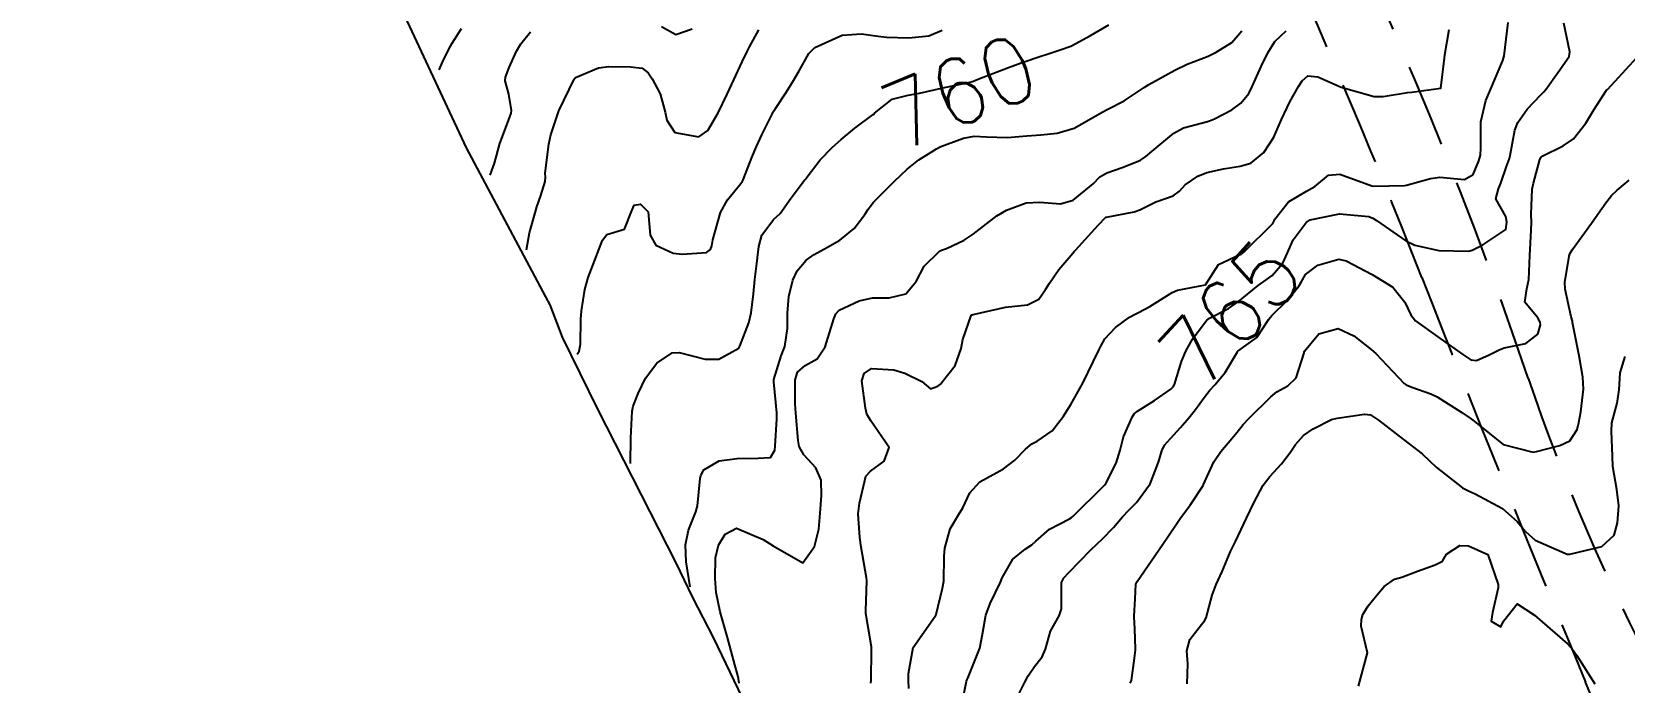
# Model space of a CAD drawing. Header units: metres. Extents: x 298520 to 308411, y 7433745 to 7450750.
# Drawn here: x 302644.4 to 302740.1, y 7440898.7 to 7440937.7 of the extents above; entities that cross this region are included whole.
import ezdxf
from ezdxf.enums import TextEntityAlignment as Align

# ---------------------------------------------------------------- set-up
doc = ezdxf.new("R2010")
doc.units = ezdxf.units.M
doc.header["$LTSCALE"] = 10
doc.linetypes.add('DASHED', pattern=[0.75, 0.5, -0.25])
for name, color, linetype in [('Area', 45, 'Continuous'), ('Cotas', 45, 'Continuous'), ('Curvas de Nivel 1m', 11, 'Continuous'), ('Curvas de Nivel 5m', 15, 'Continuous'), ('Vias Secundárias', 230, 'DASHED')]:
    doc.layers.add(name, color=color, linetype=linetype)
doc.styles.add('Style-STANDARD', font='STANDARD.shx')

msp = doc.modelspace()

# ---------------------------------------------------------------- linework, layer by layer
at = {"layer": 'Area'}
msp.add_polyline3d([(302690.281, 7440891.074, 763.461), (302685.371, 7440901.289, 762.691), (302684.109, 7440903.744, 762.881), (302683.109, 7440905.824, 763.361), (302678.395, 7440915.061, 773.001), (302676.278, 7440919.395, 768.061), (302675.533, 7440921.332, 770.751), (302675.264, 7440921.825, 780.751), (302670.496, 7440930.782, 757.921), (302666.37, 7440939.604, 763.641), (302665.641, 7440941.147, 763.231), (302663.358, 7440946.921, 757.271), (302662.693, 7440948.822, 757.801), (302662.295, 7440949.611, 758.961), (302660.285, 7440953.612, 755.331), (302659.422, 7440955.377, 757.851), (302658.488, 7440956.863, 755.241), (302653.797, 7440970.304, 751.521), (302651.742, 7440975.228, 760.161), (302649.09, 7440980.925, 758.221), (302648.243, 7440983.095, 762.611), (302645.975, 7440988.79, 758.451), (302644.037, 7440993.305, 755.891)], dxfattribs=at)
at = {"layer": 'Curvas de Nivel 1m', "flags": 128}
for points, elevation in [([(302668.863, 7440935.47), (302669.061, 7440935.928), (302669.438, 7440936.707), (302669.642, 7440937.074), (302670.201, 7440937.954)], 756), ([(302671.933, 7440929.13), (302672.182, 7440929.851), (302672.508, 7440931.037), (302673.017, 7440932.415), (302673.194, 7440932.856), (302673.213, 7440933.028), (302673.037, 7440933.995), (302672.829, 7440934.812), (302672.852, 7440935.033), (302673.059, 7440935.604), (302673.507, 7440936.587), (302673.771, 7440937.023), (302674.343, 7440937.758)], 757), ([(302674.113, 7440924.64), (302674.286, 7440925.67), (302674.666, 7440927.013), (302674.737, 7440927.232), (302674.966, 7440927.913), (302675.23, 7440928.756), (302675.24, 7440929.006), (302675.233, 7440929.254), (302675.446, 7440931.003), (302675.569, 7440931.562), (302676.043, 7440932.995), (302676.981, 7440934.91), (302677.023, 7440934.98), (302677.053, 7440935.005), (302678.441, 7440935.584), (302679.06, 7440935.674), (302680.358, 7440935.649), (302681.059, 7440935.574), (302681.412, 7440935.29), (302681.651, 7440934.931), (302682.132, 7440934.016), (302682.436, 7440932.919), (302682.535, 7440932.434), (302683.011, 7440931.69), (302684.46, 7440931.444), (302685.012, 7440931.827), (302685.629, 7440932.881), (302686.161, 7440933.995), (302686.569, 7440934.867), (302687.064, 7440935.946), (302687.358, 7440936.569), (302687.514, 7440936.856), (302688.072, 7440937.861)], 758), ([(302677.153, 7440918.38), (302677.28, 7440918.553), (302677.344, 7440918.975), (302677.377, 7440920.476), (302677.411, 7440920.975), (302677.617, 7440922.251), (302677.817, 7440922.971), (302678.122, 7440923.761), (302678.576, 7440924.964), (302678.669, 7440925.229), (302678.939, 7440925.568), (302680.001, 7440925.891), (302680.417, 7440926.945), (302680.581, 7440927.321), (302680.96, 7440927.385), (302681.411, 7440926.933), (302681.541, 7440925.533), (302681.87, 7440924.926), (302682.926, 7440924.445), (302683.454, 7440924.376), (302684.927, 7440924.48), (302685.157, 7440924.659), (302685.237, 7440924.885), (302685.296, 7440925.245), (302685.758, 7440926.878), (302686.179, 7440927.658), (302686.98, 7440928.636), (302687.077, 7440928.764), (302687.122, 7440928.859), (302687.649, 7440930.198), (302687.931, 7440930.851), (302688.268, 7440931.59), (302688.887, 7440932.841), (302688.933, 7440932.932), (302689.027, 7440933.086), (302689.731, 7440934.145), (302690.158, 7440934.829), (302690.482, 7440935.403), (302691.069, 7440936.45), (302691.424, 7440936.815), (302693.081, 7440937.548), (302694.234, 7440937.626), (302695.08, 7440937.501), (302695.744, 7440937.425), (302697.079, 7440937.384), (302698.291, 7440937.518), (302699.084, 7440937.841)], 759), ([(302682.223, 7440938.061), (302683.08, 7440937.58), (302684.057, 7440937.927)], 757), ([(302683.933, 7440904.39), (302683.709, 7440905.893), (302683.666, 7440906.9), (302683.84, 7440907.785), (302684.287, 7440908.895), (302684.387, 7440909.253), (302684.551, 7440910.892), (302684.587, 7440911.07), (302684.768, 7440911.407), (302685.69, 7440911.965), (302686.775, 7440912.106), (302688.037, 7440912.113), (302688.776, 7440912.161), (302689.029, 7440912.589), (302689.049, 7440912.837), (302689.158, 7440914.486), (302689.155, 7440914.837), (302688.964, 7440916.707), (302688.973, 7440916.839), (302689.414, 7440918.275), (302689.622, 7440918.832), (302689.787, 7440919.918), (302689.787, 7440920.831), (302689.879, 7440921.844), (302690.118, 7440922.828), (302690.362, 7440923.374), (302690.921, 7440924.026), (302691.384, 7440924.355), (302692.184, 7440924.801), (302692.937, 7440925.23), (302693.806, 7440925.92), (302694.442, 7440926.775), (302694.64, 7440927.09), (302694.96, 7440927.502), (302696.204, 7440928.752), (302696.601, 7440929.123), (302696.984, 7440929.487), (302697.673, 7440930.053), (302698.739, 7440930.723), (302698.914, 7440930.811), (302699.004, 7440930.846), (302700.366, 7440931.349), (302701.011, 7440931.47), (302701.753, 7440931.431), (302703.01, 7440931.39), (302704.174, 7440931.495), (302705.012, 7440931.566), (302705.999, 7440931.654), (302707.016, 7440931.964), (302708.186, 7440932.613), (302708.707, 7440932.926), (302709.03, 7440933.096), (302710.026, 7440933.602), (302711.049, 7440934.287), (302711.22, 7440934.408), (302711.495, 7440934.573), (302713.062, 7440935.446), (302713.806, 7440935.803), (302715.071, 7440936.296), (302715.233, 7440936.366), (302715.556, 7440936.525), (302716.486, 7440937.109), (302717.086, 7440937.807)], 761), ([(302686.895, 7440898.59), (302686.838, 7440898.867), (302686.799, 7440899.042), (302686.631, 7440899.692), (302686.184, 7440901.339), (302685.746, 7440902.879), (302685.514, 7440904.048), (302685.452, 7440904.882), (302685.468, 7440906.119), (302685.639, 7440906.881), (302686.042, 7440907.558), (302686.728, 7440907.906), (302688.333, 7440907.231), (302688.715, 7440906.995), (302688.938, 7440906.838), (302690.703, 7440905.819), (302691.418, 7440906.809), (302691.675, 7440907.859), (302691.748, 7440908.805), (302691.829, 7440909.879), (302691.819, 7440910.804), (302691.495, 7440911.534), (302690.778, 7440912.314), (302690.498, 7440912.823), (302690.438, 7440913.174), (302690.3, 7440914.825), (302690.257, 7440915.387), (302690.247, 7440916.826), (302690.384, 7440917.28), (302690.846, 7440917.694), (302691.57, 7440918.092), (302692.049, 7440918.802), (302692.584, 7440920.499), (302692.686, 7440920.793), (302692.885, 7440921.018), (302694.094, 7440921.574), (302694.893, 7440921.748), (302695.891, 7440921.762), (302696.895, 7440921.998), (302697.523, 7440922.741), (302697.995, 7440923.656), (302698.931, 7440924.568), (302699.034, 7440924.616), (302699.343, 7440924.716), (302700.41, 7440925.234), (302700.942, 7440925.592), (302702.376, 7440926.679), (302702.957, 7440927.034), (302704.141, 7440927.478), (302704.961, 7440927.503), (302706.186, 7440927.413), (302706.963, 7440927.627), (302708.155, 7440928.612), (302708.561, 7440929.024), (302708.983, 7440929.27), (302709.968, 7440929.61), (302710.995, 7440930.038), (302711.324, 7440930.249), (302711.707, 7440930.569), (302713.014, 7440931.665), (302713.588, 7440931.974), (302715.021, 7440932.355), (302715.155, 7440932.395), (302715.447, 7440932.526), (302716.48, 7440933.067), (302717.037, 7440933.455), (302717.503, 7440934.046), (302717.723, 7440934.5), (302718.244, 7440935.672), (302718.658, 7440936.486), (302719.08, 7440937.165), (302719.75, 7440937.81)], 762), ([(302694.803, 7440898.586), (302694.814, 7440898.768), (302694.839, 7440900.57), (302694.829, 7440900.768), (302694.654, 7440901.845), (302694.494, 7440902.772), (302694.489, 7440902.948), (302694.558, 7440904.771), (302694.544, 7440904.922), (302694.219, 7440906.775), (302694.143, 7440907.355), (302694.041, 7440908.777), (302694.119, 7440909.407), (302694.441, 7440910.773), (302694.5, 7440911.039), (302694.769, 7440911.341), (302695.594, 7440911.943), (302695.89, 7440912.759), (302694.807, 7440914.368), (302694.555, 7440914.773), (302694.471, 7440915.119), (302694.258, 7440916.776), (302694.398, 7440917.216), (302694.844, 7440917.507), (302696.18, 7440917.419), (302696.84, 7440917.225), (302697.864, 7440916.735), (302698.38, 7440916.278), (302698.83, 7440916.439), (302698.979, 7440916.571), (302699.112, 7440916.717), (302699.873, 7440917.684), (302700.221, 7440918.706), (302700.317, 7440919.257), (302700.826, 7440920.701), (302700.853, 7440920.73), (302700.883, 7440920.744), (302700.946, 7440920.762), (302702.888, 7440921.19), (302704.204, 7440921.343), (302704.893, 7440921.682), (302705.291, 7440922.254), (302705.524, 7440922.644), (302706.101, 7440923.452), (302706.93, 7440924.452), (302707.017, 7440924.544), (302707.096, 7440924.628), (302708.465, 7440926.124), (302708.925, 7440926.6), (302708.953, 7440926.616), (302710.617, 7440926.922), (302710.958, 7440927.047), (302711.917, 7440927.52), (302712.966, 7440927.897), (302713.337, 7440928.178), (302713.685, 7440928.543), (302714.447, 7440929.069), (302714.984, 7440929.297), (302715.995, 7440929.513), (302716.99, 7440929.664), (302717.635, 7440929.858), (302718.422, 7440930.489), (302719.012, 7440931.413), (302719.333, 7440932.164), (302719.466, 7440932.476), (302719.977, 7440933.532), (302720.5, 7440934.466), (302720.72, 7440934.8), (302721.059, 7440935.097), (302721.648, 7440935.04), (302723.053, 7440934.43), (302725.045, 7440933.87), (302725.58, 7440933.87), (302727.049, 7440934.096), (302727.308, 7440934.127), (302729.053, 7440934.36), (302729.266, 7440936.163), (302729.296, 7440936.358), (302729.545, 7440937.898)], 763), ([(302697.081, 7440898.278), (302697.058, 7440898.743), (302697.062, 7440899.178), (302697.346, 7440900.739), (302698.662, 7440902.624), (302698.706, 7440902.677), (302698.721, 7440902.719), (302699.105, 7440904.298), (302699.188, 7440904.715), (302699.213, 7440906.21), (302699.24, 7440906.715), (302699.568, 7440907.874), (302700.067, 7440908.707), (302700.325, 7440909.126), (302700.756, 7440910.026), (302701.346, 7440910.691), (302702.771, 7440911.482), (302703.451, 7440911.988), (302704.097, 7440912.657), (302704.468, 7440912.973), (302704.79, 7440913.143), (302705.688, 7440913.753), (302706.373, 7440914.634), (302706.544, 7440914.904), (302706.82, 7440915.342), (302707.532, 7440916.62), (302708.153, 7440917.917), (302708.491, 7440918.605), (302708.61, 7440918.851), (302708.863, 7440919.295), (302709.493, 7440919.974), (302710.346, 7440920.585), (302710.69, 7440920.777), (302710.886, 7440920.871), (302711.56, 7440921.24), (302712.898, 7440922.087), (302713.224, 7440922.222), (302714.903, 7440922.53), (302715.686, 7440923.758), (302716.93, 7440924.345), (302717.048, 7440924.391), (302717.213, 7440924.506), (302718.95, 7440926.23), (302719.039, 7440926.392), (302719.077, 7440926.479), (302719.903, 7440927.531), (302720.97, 7440928.176), (302721.472, 7440928.453), (302722.298, 7440929.125), (302722.984, 7440929.187), (302724.895, 7440928.49), (302724.974, 7440928.466), (302726.858, 7440928.508), (302726.975, 7440928.527), (302728.417, 7440928.933), (302728.983, 7440929.01), (302730.461, 7440928.865), (302730.985, 7440929.165), (302731.337, 7440929.996), (302731.423, 7440930.334), (302731.456, 7440930.782), (302731.445, 7440932.334), (302731.749, 7440933.623), (302732.054, 7440934.325), (302732.78, 7440936.025), (302732.856, 7440936.313), (302733.093, 7440938.31)], 764), ([(302703.58, 7440897.689), (302704.052, 7440898.656), (302704.244, 7440899.037), (302704.632, 7440899.591), (302705.102, 7440900.181), (302705.297, 7440900.643), (302705.585, 7440901.709), (302706.118, 7440902.635), (302706.247, 7440903.056), (302706.247, 7440904.634), (302706.402, 7440904.927), (302706.699, 7440905.239), (302708.022, 7440906.61), (302708.378, 7440906.945), (302708.723, 7440907.271), (302709.378, 7440907.949), (302709.912, 7440908.588), (302710.316, 7440909.015), (302710.752, 7440909.448), (302711.577, 7440910.568), (302712.092, 7440911.876), (302712.281, 7440912.558), (302712.447, 7440912.897), (302712.794, 7440913.302), (302713.396, 7440913.952), (302713.904, 7440914.539), (302714.309, 7440915.044), (302714.825, 7440915.766), (302715.16, 7440916.196), (302715.471, 7440916.524), (302716.082, 7440917.276), (302716.823, 7440918.51), (302716.836, 7440918.527), (302716.853, 7440918.541), (302717.991, 7440919.368), (302718.707, 7440920.483), (302718.885, 7440920.699), (302719.791, 7440921.574), (302720.524, 7440922.464), (302720.663, 7440922.706), (302720.913, 7440923.159), (302721.65, 7440923.721), (302722.928, 7440924.08), (302723.365, 7440923.987), (302724.914, 7440923.16), (302726.165, 7440922.397), (302726.894, 7440921.497), (302727.237, 7440920.736), (302727.528, 7440920.38), (302728.869, 7440919.415), (302730.376, 7440918.345), (302730.85, 7440918.037), (302731.198, 7440917.988), (302731.96, 7440918.329), (302732.546, 7440918.634), (302732.859, 7440918.744), (302734.15, 7440919.014), (302734.872, 7440919.574), (302735.044, 7440920.125), (302735.025, 7440920.289), (302734.886, 7440920.563), (302734.089, 7440921.496), (302734.225, 7440922.3), (302734.345, 7440922.865), (302734.396, 7440924.298), (302734.479, 7440925.828), (302734.489, 7440926.295), (302734.473, 7440926.779), (302734.535, 7440928.294), (302734.612, 7440928.66), (302735, 7440930.068), (302735.07, 7440930.222), (302735.17, 7440930.288), (302736.396, 7440930.889), (302737.013, 7440931.326), (302737.765, 7440932.259), (302738.234, 7440933.053), (302739.012, 7440934.241), (302739.053, 7440934.288), (302740.843, 7440936.222)], 766), ([(302710.379, 7440898.582), (302710.459, 7440898.747), (302710.638, 7440900.098), (302710.695, 7440900.579), (302710.697, 7440900.633), (302710.656, 7440901.856), (302710.622, 7440902.58), (302710.623, 7440902.621), (302710.679, 7440903.651), (302710.727, 7440904.545), (302710.738, 7440904.579), (302710.809, 7440904.693), (302712.074, 7440906.56), (302712.336, 7440906.938), (302712.727, 7440907.503), (302713.143, 7440908.139), (302713.432, 7440908.543), (302713.988, 7440909.3), (302714.762, 7440910.475), (302714.787, 7440910.506), (302714.795, 7440910.53), (302715.408, 7440911.893), (302715.825, 7440912.52), (302716.272, 7440913.034), (302716.8, 7440913.677), (302717.173, 7440914.139), (302717.501, 7440914.5), (302718.826, 7440915.815), (302719.2, 7440916.106), (302719.859, 7440916.47), (302720.348, 7440916.954), (302720.827, 7440918.46), (302720.83, 7440918.483), (302720.854, 7440918.546), (302721.717, 7440919.601), (302722.875, 7440919.904), (302723.823, 7440919.466), (302724.857, 7440918.66), (302725.133, 7440918.407), (302726.835, 7440916.614), (302726.963, 7440916.517), (302727.298, 7440916.383), (302728.447, 7440915.983), (302728.827, 7440915.798), (302730.301, 7440914.862), (302730.815, 7440914.527), (302731.048, 7440914.338), (302732.792, 7440912.939), (302734.595, 7440912.483), (302734.786, 7440912.514), (302736.191, 7440912.877), (302736.796, 7440913.163), (302737.236, 7440913.834), (302737.339, 7440914.262), (302737.455, 7440914.897), (302737.619, 7440916.258), (302737.572, 7440916.991), (302737.366, 7440918.262), (302736.982, 7440920.168), (302736.969, 7440920.269), (302736.963, 7440920.349), (302736.886, 7440920.619), (302736.514, 7440922.274), (302736.496, 7440922.687), (302736.758, 7440924.272), (302736.798, 7440924.408), (302736.937, 7440924.644), (302738.109, 7440926.253), (302738.965, 7440927.464), (302739.3, 7440927.907), (302739.647, 7440928.233), (302740.369, 7440928.84)], 767), ([(302713.805, 7440898.542), (302713.837, 7440899.744), (302713.793, 7440900.539), (302713.963, 7440901.224), (302714.659, 7440902.118), (302714.848, 7440902.341), (302714.947, 7440902.527), (302715.317, 7440903.89), (302715.545, 7440904.521), (302715.908, 7440905.311), (302716.412, 7440906.513), (302716.515, 7440906.712), (302716.719, 7440907.104), (302717.363, 7440908.501), (302717.807, 7440909.435), (302718.369, 7440910.486), (302718.768, 7440911.019), (302719.468, 7440911.781), (302719.991, 7440912.468), (302720.318, 7440912.936), (302720.798, 7440913.476), (302721.373, 7440913.886), (302722.476, 7440914.435), (302722.814, 7440914.531), (302724.47, 7440914.759), (302724.816, 7440914.723), (302725.297, 7440914.405), (302726.796, 7440913.24), (302727.929, 7440912.373), (302728.374, 7440911.961), (302728.775, 7440911.583), (302730.355, 7440910.344), (302730.76, 7440910.126), (302731.12, 7440909.974), (302732.745, 7440909.101), (302733.626, 7440908.307), (302734.14, 7440907.711), (302734.722, 7440907.19), (302736.632, 7440906.353), (302736.714, 7440906.343), (302736.801, 7440906.356), (302738.719, 7440906.811), (302739.465, 7440907.493), (302739.668, 7440908.231), (302739.734, 7440909.244), (302739.615, 7440910.231), (302739.391, 7440911.62), (302739.357, 7440912.234), (302739.295, 7440913.746), (302739.332, 7440914.235), (302739.638, 7440915.419), (302739.761, 7440916.231), (302739.83, 7440917.243), (302740.121, 7440918.227)], 768), ([(302724.098, 7440898.418), (302724.643, 7440900.41), (302724.257, 7440902.014), (302724.271, 7440902.416), (302724.361, 7440902.721), (302724.675, 7440903.234), (302725.208, 7440903.882), (302725.645, 7440904.4), (302726.254, 7440904.838), (302726.699, 7440904.966), (302727.647, 7440905.32), (302728.706, 7440905.713), (302729.14, 7440905.925), (302729.381, 7440906.353), (302730.194, 7440906.869), (302730.718, 7440906.851), (302731.865, 7440906.328), (302732.502, 7440904.514), (302732.484, 7440904.322), (302732.159, 7440902.837), (302732.063, 7440902.326), (302732.66, 7440901.987), (302732.823, 7440902.318), (302733.625, 7440903.36), (302734.669, 7440902.688), (302735.13, 7440902.285), (302736.65, 7440900.947), (302736.98, 7440900.599), (302737.217, 7440900.261), (302738.311, 7440898.552)], 769)]:
    msp.add_lwpolyline(points, dxfattribs=dict(at, elevation=elevation))
at = {"layer": 'Curvas de Nivel 5m', "flags": 128}
for points, elevation in [([(302680.353, 7440911.8), (302680.383, 7440913.35), (302680.459, 7440914.944), (302680.525, 7440915.234), (302680.824, 7440916.009), (302681.259, 7440916.934), (302681.946, 7440917.824), (302682.856, 7440918.458), (302683.285, 7440918.477), (302684.851, 7440918.067), (302685.666, 7440918.062), (302686.861, 7440918.736), (302686.909, 7440918.813), (302686.927, 7440918.859), (302687.476, 7440920.255), (302687.6, 7440920.853), (302687.748, 7440921.997), (302687.835, 7440922.851), (302687.938, 7440923.83), (302688.068, 7440924.849), (302688.256, 7440925.53), (302688.949, 7440926.466), (302689.149, 7440926.64), (302689.345, 7440926.836), (302690.019, 7440927.773), (302690.809, 7440928.822), (302690.883, 7440928.913), (302690.976, 7440929.041), (302691.754, 7440930.046), (302692.473, 7440930.798), (302693.008, 7440931.283), (302693.832, 7440931.964), (302694.94, 7440932.771), (302694.987, 7440932.807), (302695.024, 7440932.851), (302696.088, 7440933.703), (302697.041, 7440933.945), (302697.719, 7440934.057), (302699.048, 7440934.367), (302699.333, 7440934.432), (302700.658, 7440934.704), (302700.972, 7440934.783), (302701.054, 7440934.815), (302701.28, 7440934.922), (302703.062, 7440935.608), (302703.833, 7440935.894), (302705.069, 7440936.306), (302705.329, 7440936.388), (302706.105, 7440936.64), (302706.811, 7440936.897), (302707.077, 7440937.019), (302707.994, 7440937.528), (302709.089, 7440938.164)], 760), ([(302700.223, 7440897.079), (302700.538, 7440898.701), (302700.562, 7440898.762), (302700.625, 7440898.89), (302701.357, 7440900.689), (302701.5, 7440901.536), (302701.705, 7440902.684), (302701.978, 7440903.376), (302702.592, 7440904.672), (302702.695, 7440904.922), (302703.334, 7440906.037), (302704.074, 7440906.656), (302704.468, 7440906.901), (302704.72, 7440907.137), (302705.524, 7440907.849), (302706.74, 7440908.461), (302706.845, 7440908.525), (302706.95, 7440908.627), (302708.761, 7440910.424), (302708.85, 7440910.511), (302708.925, 7440910.598), (302709.546, 7440911.821), (302709.777, 7440912.59), (302709.984, 7440913.399), (302710.494, 7440914.583), (302710.617, 7440914.78), (302710.817, 7440914.952), (302711.847, 7440915.588), (302712.83, 7440916.274), (302712.972, 7440916.408), (302713.042, 7440916.548), (302713.46, 7440917.931), (302713.722, 7440918.541), (302714.129, 7440919.272), (302714.879, 7440920.288), (302714.992, 7440920.418), (302715.142, 7440920.527), (302716.281, 7440921.125), (302716.893, 7440921.543), (302718.078, 7440922.492), (302718.555, 7440922.839), (302718.912, 7440923.1), (302719.56, 7440923.837), (302719.843, 7440924.471), (302720.17, 7440925.239), (302720.951, 7440926.294), (302721.197, 7440926.456), (302722.957, 7440926.811), (302724.73, 7440926.637), (302724.954, 7440926.552), (302725.176, 7440926.408), (302726.941, 7440925.178), (302727.486, 7440924.93), (302728.935, 7440924.598), (302730.716, 7440924.561), (302730.936, 7440924.628), (302731.562, 7440924.953), (302732.948, 7440925.862), (302733.02, 7440926.309), (302732.956, 7440926.646), (302732.358, 7440927.71), (302732.518, 7440928.317), (302732.651, 7440928.642), (302732.993, 7440929.644), (302733.171, 7440930.138), (302733.209, 7440930.308), (302733.486, 7440931.838), (302733.666, 7440932.304), (302734.23, 7440933.104), (302735.048, 7440933.961), (302735.222, 7440934.117), (302735.364, 7440934.287), (302736.105, 7440935.322), (302736.761, 7440936.273), (302736.797, 7440936.552), (302736.447, 7440938.276)], 765)]:
    msp.add_lwpolyline(points, dxfattribs=dict(at, elevation=elevation))
at = {"layer": 'Vias Secundárias'}
for points, elevation in [([(302721.442, 7440837.188), (302727.34, 7440846.797, -0.06653), (302734.255, 7440855.291, 0.049396), (302741.973, 7440864.135, 0.079233), (302745.965, 7440872.18, 0.104256), (302746.844, 7440881.426, -0.000553), (302746.52, 7440884.304, 0.035439), (302745.414, 7440890.327, 0.05937), (302742.038, 7440899.002, -0.041064), (302734.294, 7440916.935, 0.036641), (302719.513, 7440952.014, 0.020574), (302708.04, 7440972.372, -0.032706), (302685.805, 7441014.165, 0.054249), (302680.642, 7441022.938, -0.072999), (302676.514, 7441030.592, 0.016185), (302668.607, 7441050.319, 0.088812), (302664.143, 7441056.975, 0.339029), (302647.249, 7441059.514, -0.019842), (302622.85, 7441047.276, 6.553884)], 768.814), ([(302624.846, 7441042.458), (302639.673, 7441050.777), (302648, 7441055.315, -0.203721), (302656.777, 7441056.169, -0.185999), (302663.116, 7441051.119, -0.014988), (302666.797, 7441044.385, -0.054683), (302669.876, 7441036.234, 0.063953), (302673.234, 7441027.815, -0.015588), (302678.332, 7441017.93, 0.047943), (302683.454, 7441009.401, -0.026966), (302688.923, 7441001.102, -0.034085), (302695.68, 7440987.483), (302702.342, 7440974.683), (302709.823, 7440962.042, -0.025976), (302717.642, 7440947.114, -0.014186), (302727.909, 7440922.975, 0.005296), (302737.748, 7440898.65, -0.036848), (302741.138, 7440888.464, -0.108443), (302741.512, 7440876.628, -0.125744), (302737.412, 7440867.796, -0.006308), (302729.403, 7440858.238, 0.025172), (302717.31, 7440842.646, 1.917465)], 764.507)]:
    msp.add_lwpolyline(points, format="xyb", dxfattribs=dict(at, elevation=elevation))

# ---------------------------------------------------------------- texts
at = {"layer": 'Cotas', "style": 'Style-STANDARD'}
for s, rotation, p in [('760', 22.6145, (302700.107, 7440934.157, 760)), ('765', 47.45545, (302716.413, 7440920.867, 765))]:
    msp.add_text(s, height=4, rotation=rotation, dxfattribs=at).set_placement(p, align=Align.MIDDLE_CENTER)

doc.saveas('drawing.dxf')
